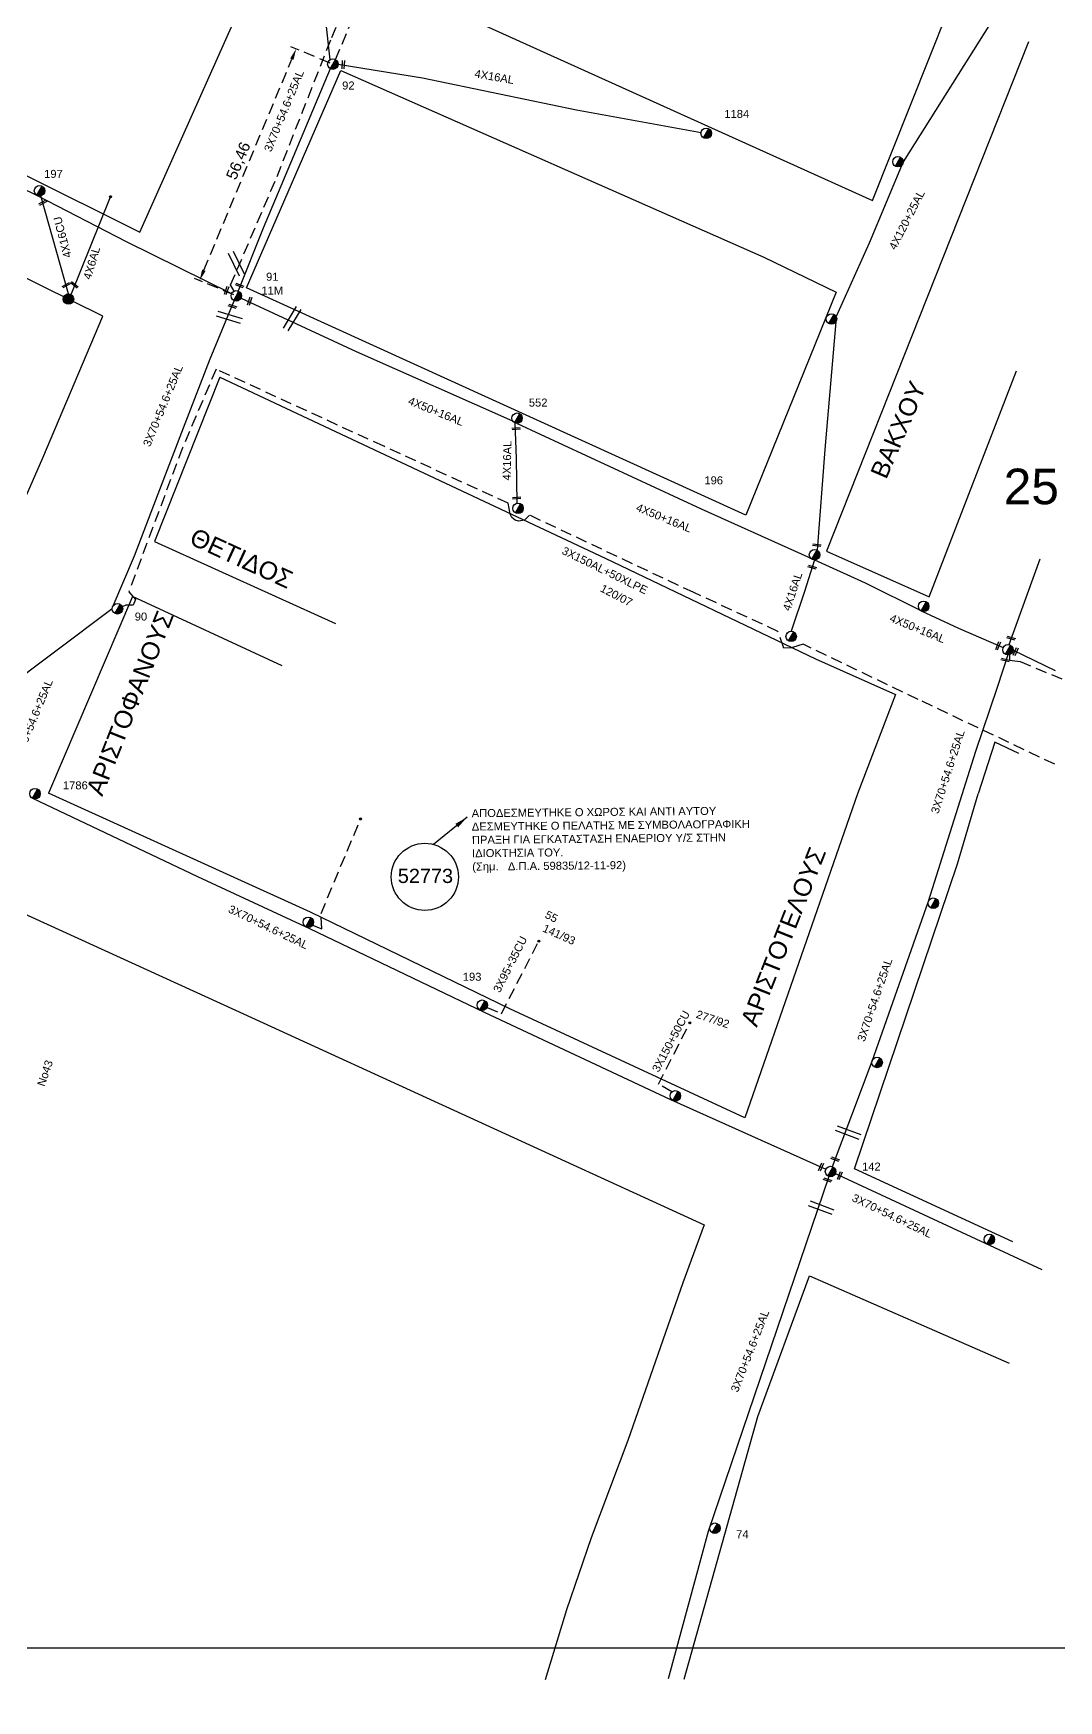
# Model space of a CAD drawing. Header units: millimetres. Extents: x 924 to 3152, y 704 to 1760.
# Drawn here: x 2679.4 to 2910, y 710 to 1085 of the extents above; entities that cross this region are included whole.
import ezdxf

# ---------------------------------------------------------------- set-up
doc = ezdxf.new("R2010")
doc.units = ezdxf.units.MM
doc.linetypes.add('DASHED', pattern=[19.05, 12.7, -6.35])
for name, color, linetype in [('Άγνωστα', 7, 'Continuous'), ('Γυμνά εναέρια ΧΤ (3Φ)   4x16CU', 7, 'Continuous'), ('Γυμνά εναέρια ΧΤ και ΦΟΠ (3Φ)   4x50+16AL', 7, 'Continuous'), ('Εναέρια παροχή ΧΤ 4x16', 7, 'SYN_LINE'), ('Επιγραφές - Σχήματα', 7, 'Continuous'), ('Καλώδια ΧΤ   3x150+50CU', 7, 'DASHED'), ('Καλώδια ΧΤ   3x150AL+50XLPE', 7, 'DASHED'), ('Καλώδια ΧΤ   3x95+35 CU', 7, 'DASHED'), ('Καλώδια ΧΤ   4x6AL', 7, 'DASHED'), ('Μηχανική τομή', 7, 'Continuous'), ('Στύλος Ξύλινος', 7, 'Continuous'), ('Στύλος Ξύλινος @ 1', 7, 'Continuous'), ('Στύλος ΦΜ', 7, 'Continuous'), ('Στύλος ΦΜ @ 1', 7, 'Continuous'), ('Συνδέσεις', 7, 'Continuous'), ('Συνεστραμμένα ΧΤ   3x70+54.6+25 AL', 7, 'SYN_LINE'), ('Συνεστραμμένα ΧΤ   4x120+25 AL', 7, 'SYN_LINE'), ('Τομή', 7, 'Continuous'), ('Υπόβαθρο ΔΕΗ', 7, 'Continuous')]:
    doc.layers.add(name, color=color, linetype=linetype)
doc.styles.get("Standard").update_dxf_attribs({"font": 'ARIAL.TTF'})
doc.linetypes.add('SYN_LINE', pattern='A,0.5,-0.0001,["/\\/\\/\\/",Standard,S=0.1,R=0,X=0,Y=-0.05],-0.25', length=0.7501)
doc.dimstyles.new('ISO-25', dxfattribs={"dimtxt": 2.5, "dimasz": 2.5, "dimexe": 1.25, "dimexo": 0.625, "dimtad": 1, "dimtxsty": 'Standard', "dimcen": 2.5, "dimadec": 0, "dimazin": 0, "dimtfac": 1, "dimtmove": 0, "dimatfit": 3, "dimfxl": 1, "dimarcsym": 0})

# ---------------------------------------------------------------- blocks, each defined once
blk = doc.blocks.new('ΥΠΑΡΧΩΝ ΤΣΙΜΕΝΤΕΝΙΟΣ ΣΤΥΛΟΣ')
at = {"layer": 'Στύλος ΦΜ'}
blk.add_hatch(color=256, dxfattribs=at).paths.add_polyline_path([(-1.29, -2.28, 0.574793), (2.62, 0, 0.268822), (1.3, 2.27)])
blk.add_line((-1.29, -2.28), (1.3, 2.27), dxfattribs=at)
blk.add_circle((0, 0), 2.62, dxfattribs=at)
at = {"layer": 'Στύλος ΦΜ', "flags": 4}
for tag, p in [('ΑΡΙΘΜΟΣ', (-4.68, 8.05)), ('ΤΥΠΟΣ', (-4.91, 3.03))]:
    blk.add_attdef(tag, p, '', height=4, dxfattribs=at)
blk = doc.blocks.new('ΤΟΜΗ')
at = {"layer": 'Τομή', "ltscale": 40}
for p, q in [((-5.68, 0), (5.68, 0)), ((5.68, -2.33), (-5.68, -2.33))]:
    blk.add_line(p, q, dxfattribs=at)
blk = doc.blocks.new('ΜΗΧΑΝΙΚΗ ΤΟΜΗ')
at = {"layer": 'Μηχανική τομή', "ltscale": 40}
for p, q in [((-1.89, 0.78), (1.89, 0.78)), ((1.89, 0), (-1.89, 0))]:
    blk.add_line(p, q, dxfattribs=at)
blk = doc.blocks.new('ΥΠΑΡΧΩΝ ΞΥΛΙΝΟΣ ΣΤΥΛΟΣ')
at = {"layer": 'Στύλος Ξύλινος'}
h = blk.add_hatch(color=256, dxfattribs=at)
h.paths.add_polyline_path([(-2.62, 0, 0.270008), (-1.29, -2.28), (1.3, 2.27, 0.576266)])
h.paths.add_polyline_path([(-1.29, -2.28, 0.574793), (2.62, 0, 0.268822), (1.3, 2.27)])
blk.add_line((-1.29, -2.28), (1.3, 2.27), dxfattribs=at)
blk.add_circle((0, 0), 2.62, dxfattribs=at)
at = {"layer": 'Στύλος Ξύλινος', "flags": 4}
for tag, p in [('ΑΡΙΘΜΟΣ', (-4.91, 8.6)), ('ΤΥΠΟΣ', (-4.85, 3.39))]:
    blk.add_attdef(tag, p, '', height=4, dxfattribs=at)
blk = doc.blocks.new('_ΣΥΝΔΕΣΗ')
at = {"layer": 'Συνδέσεις', "linetype": 'SYN_LINE', "ltscale": 40}
blk.add_hatch(color=256, dxfattribs=at).paths.add_polyline_path([(0.5, -0.01, 1), (-0.5, -0.01, 1)])
at = {"layer": 'Συνδέσεις'}
blk.add_circle((0, -0.01), 0.5, dxfattribs=at)
blk = doc.blocks.new('*D69')
at = {"layer": 'Defpoints', "color": 0, "linetype": 'DASHED', "ltscale": 0.2, "transparency": 16777216}
for p in [(2738.52, 1081.53), (2746.77, 1078.09), (2725.06, 1025.97)]:
    blk.add_point(p, dxfattribs=at)
at = {"layer": 'Καλώδια ΧΤ   3x150AL+50XLPE', "color": 0, "linetype": 'DASHED', "lineweight": -2, "ltscale": 0.2, "transparency": 16777216}
for p, q in [((2746.2, 1078.33), (2737.36, 1082.01)), ((2717.76, 1031.72), (2737.56, 1079.22)), ((2724.48, 1026.21), (2715.65, 1029.89))]:
    blk.add_line(p, q, dxfattribs=at)
at = {"layer": 'Καλώδια ΧΤ   3x150AL+50XLPE', "color": 0, "linetype": 'DASHED', "ltscale": 0.2, "transparency": 16777216}
for points in [[(2737.17, 1079.38), (2737.94, 1079.06), (2738.52, 1081.53)], [(2717.38, 1031.88), (2718.15, 1031.56), (2716.8, 1029.41)]]:
    blk.add_solid(points, dxfattribs=at)
at = {"layer": 'Καλώδια ΧΤ   3x150AL+50XLPE', "color": 0, "linetype": 'DASHED', "ltscale": 0.2, "transparency": 16777216, "insert": (2725.7, 1056.29), "char_height": 2.5, "attachment_point": 5, "rotation": 67.3787}
blk.add_mtext('56,46', dxfattribs=at)

msp = doc.modelspace()

# ---------------------------------------------------------------- linework, layer by layer
at = {"layer": 'Άγνωστα', "color": 85, "linetype": 'DASHED', "ltscale": 0.2}
msp.add_lwpolyline([(2724.559, 1027.041), (2723.778, 1028.415), (2734.217, 1052.805), (2746.521, 1084.074), (2751.85, 1096.606), (2757.339, 1110.751), (2761.771, 1122.175), (2769.955, 1143.365), (2779.016, 1140.437)], dxfattribs=at)
at = {"layer": 'Άγνωστα', "color": 133, "linetype": 'DASHED', "ltscale": 0.2}
msp.add_lwpolyline([(2898.94, 945.233), (2898.974, 944.003), (2901.367, 943.728), (2912.602, 938.996)], dxfattribs=at)
at = {"layer": 'Γυμνά εναέρια ΧΤ (3Φ)   4x16CU', "color": 1, "linetype": 'SYN_LINE', "ltscale": 20}
msp.add_lwpolyline([(2687.306, 1026.423), (2681.127, 1048.487)], dxfattribs=at)
at = {"layer": 'Γυμνά εναέρια ΧΤ και ΦΟΠ (3Φ)   4x50+16AL', "color": 1, "ltscale": 0.2}
for points in [[(2648.347, 1064.389), (2655.186, 1060.878), (2680.291, 1048.564)], [(2680.291, 1048.564), (2700.261, 1038.221), (2723.999, 1026.494)]]:
    msp.add_lwpolyline(points, dxfattribs=at)
at = {"layer": 'Γυμνά εναέρια ΧΤ και ΦΟΠ (3Φ)   4x50+16AL', "color": 133, "ltscale": 0.2}
for points in [[(2726.12, 1025.47), (2735.518, 1021.103), (2752.012, 1013.439), (2787.204, 997.842)], [(2788.209, 997.278), (2829.632, 978.073), (2855.111, 966.561)], [(2855.111, 966.561), (2866.499, 961.416), (2879.132, 955.081)], [(2879.08, 955.111), (2887.503, 951.203), (2897.529, 946.833)], [(2899.782, 946.262), (2909.267, 941.704)]]:
    msp.add_lwpolyline(points, dxfattribs=at)
at = {"layer": 'Εναέρια παροχή ΧΤ 4x16', "color": 1, "ltscale": 20}
msp.add_lwpolyline([(2747.95, 1078.091), (2766.958, 1074.99), (2801.59, 1067.851), (2829.584, 1062.745)], dxfattribs=at)
at = {"layer": 'Εναέρια παροχή ΧΤ 4x16', "color": 133, "ltscale": 12}
for points in [[(2787.726, 997.382), (2788.012, 989.371), (2788.182, 979.319)], [(2855.111, 966.561), (2852.882, 959.487), (2849.855, 950.546)]]:
    msp.add_lwpolyline(points, dxfattribs=at)
at = {"layer": 'Επιγραφές - Σχήματα'}
msp.add_lwpolyline([(945.928, 1724.828), (2912.268, 1724.828), (2912.268, 721.757), (945.928, 721.757)], close=True, dxfattribs=at)
msp.add_circle((2767.463, 895.273), 7.549, dxfattribs=at)
at = {"layer": 'Καλώδια ΧΤ   3x150+50CU', "color": 1, "ltscale": 0.2}
for points in [[(2747.358, 1079.113), (2751.466, 1088.814), (2760.152, 1110.093), (2765.14, 1122.175)], [(2823.042, 846.911), (2820, 848.645), (2827.088, 862.434)]]:
    msp.add_lwpolyline(points, dxfattribs=at)
at = {"layer": 'Καλώδια ΧΤ   3x150AL+50XLPE', "color": 62, "ltscale": 0.2}
msp.add_lwpolyline([(2909.148, 920.598), (2878.401, 935.197), (2852.577, 947.59), (2850.105, 946.828), (2848.195, 946.749), (2846.863, 950.498), (2827.964, 959.218), (2790.975, 976.641), (2789.885, 975.545), (2788.539, 975.316), (2787.788, 975.528), (2787.021, 976.115), (2786.622, 976.874), (2786.4, 978.147), (2786.198, 979.302), (2758.211, 992.15), (2720.513, 1009.458), (2712.947, 991.767), (2700.873, 959.387), (2702.422, 957.649), (2701.853, 956.398), (2700.232, 956.37), (2699.414, 956.025)], dxfattribs=at)
at = {"layer": 'Καλώδια ΧΤ   3x95+35 CU', "color": 1, "ltscale": 0.2}
msp.add_lwpolyline([(2781.452, 865.912), (2784.701, 864.499), (2793.085, 880.812)], dxfattribs=at)
at = {"layer": 'Καλώδια ΧΤ   4x6AL', "color": 1, "linetype": 'SYN_LINE', "ltscale": 20}
msp.add_lwpolyline([(2687.892, 1026.267), (2696.79, 1048.275)], dxfattribs=at)
at = {"layer": 'Συνεστραμμένα ΧΤ   3x70+54.6+25 AL', "color": 1, "ltscale": 20}
for points in [[(2741.478, 1119.131), (2742.6, 1110.4), (2745.047, 1088.554), (2746.086, 1079.048)], [(2746.191, 1077.067), (2731.1, 1041.196), (2725.489, 1027.067)], [(2679.196, 912.96), (2716.352, 895.359), (2741.505, 883.647), (2780.826, 864.864), (2822.68, 845.215), (2857.666, 829.521)], [(2859.456, 828.673), (2906.251, 806.958)]]:
    msp.add_lwpolyline(points, dxfattribs=at)
at = {"layer": 'Συνεστραμμένα ΧΤ   3x70+54.6+25 AL', "color": 62, "ltscale": 20}
for points in [[(2697.355, 956.23), (2702.156, 967.487), (2707.516, 981.458), (2713.57, 997.238), (2719.169, 1011.829), (2724.602, 1024.885)], [(2697.151, 955.568), (2672.105, 936.76), (2656.379, 924.951)]]:
    msp.add_lwpolyline(points, dxfattribs=at)
at = {"layer": 'Συνεστραμμένα ΧΤ   3x70+54.6+25 AL', "color": 27, "ltscale": 20}
for points in [[(2898.89, 947.507), (2905.845, 966.816)], [(2898.608, 945.185), (2896.161, 937.906), (2891.319, 923.506), (2880.7, 889.703)], [(2859.132, 830.089), (2868.04, 853.784), (2880.651, 889.567), (2880.651, 889.567)]]:
    msp.add_lwpolyline(points, dxfattribs=at)
at = {"layer": 'Συνεστραμμένα ΧΤ   3x70+54.6+25 AL', "color": 1, "linetype": 'DASHED', "ltscale": 0.2}
msp.add_lwpolyline([(2742.216, 884.373), (2744.302, 883.588), (2744.119, 887.025), (2753.018, 908.303)], dxfattribs=at)
at = {"layer": 'Συνεστραμμένα ΧΤ   3x70+54.6+25 AL', "color": 85, "ltscale": 20}
msp.add_lwpolyline([(2858.297, 827.886), (2831.172, 748.016), (2822.209, 714.894)], dxfattribs=at)
at = {"layer": 'Συνεστραμμένα ΧΤ   4x120+25 AL', "color": 133, "ltscale": 20}
for points in [[(2903.249, 1100.993), (2875.042, 1056.134)], [(2875.042, 1056.134), (2867.427, 1037.832), (2859.963, 1021.327)], [(2859.923, 1020.149), (2857.45, 991.399), (2855.697, 968.761)]]:
    msp.add_lwpolyline(points, dxfattribs=at)
at = {"layer": 'Υπόβαθρο ΔΕΗ', "ltscale": 0.2}
for points in [[(2480.662, 1127.266), (2441.848, 1028.926), (2529.664, 985.914), (2595.477, 953.679), (2654.46, 927.831), (2681.539, 989.539), (2695.044, 1021.423), (2605.527, 1065.641), (2480.662, 1127.266)], [(2578.832, 1122.175), (2569.629, 1106.995), (2703.347, 1040.267), (2739.895, 1122.175)], [(2766.856, 1122.202), (2756.389, 1097.937), (2868.132, 1047.392), (2897.884, 1122.175)], [(2903.197, 1083.101), (2857.839, 968.51), (2880.864, 958.269), (2900.562, 1009.11)], [(2859.983, 1026.788), (2839.623, 976.639), (2727.338, 1027.794), (2748.598, 1076.639), (2843.675, 1034.666), (2859.983, 1026.788)], [(2721.344, 1007.702), (2706.684, 970.72), (2747.351, 952.249)], [(2721.344, 1007.702), (2808.058, 966.987), (2855.312, 944.332), (2873.285, 936.27), (2864.781, 913.985)], [(2735.397, 942.741), (2701.72, 958.323), (2682.844, 914.104)], [(2901.076, 923.013), (2895.697, 925.61), (2891.932, 913.985)]]:
    msp.add_lwpolyline(points, dxfattribs=at)
at = {"layer": 'Υπόβαθρο ΔΕΗ'}
for points in [[(2864.781, 913.985), (2839.408, 841.08), (2786.613, 865.619), (2741.716, 887.305), (2682.844, 914.104)], [(2899.714, 813.145), (2864.091, 829.605), (2887.298, 898.187), (2891.932, 913.985)], [(2603.623, 709.968), (2623.623, 766.554), (2645.509, 820.83), (2672.994, 889.007), (2724.859, 865.289), (2830.254, 816.985), (2825.5, 803.979), (2813.155, 768.49), (2804.897, 746.604), (2799.309, 730.431), (2794.555, 714.674)], [(2825.759, 714.8), (2842.395, 773.922), (2854.002, 805.549), (2898.868, 785.898)]]:
    msp.add_lwpolyline(points, dxfattribs=at)

# ---------------------------------------------------------------- block references
at = {"layer": 'Μηχανική τομή'}
for p, xscale, yscale, zscale, rotation in [((2749.3, 1077.964), 0.4999999999999986, 0.4999999999999986, 0.4999999999999986, 86.05772830715817), ((2681.463, 1047.091), 0.4999999999999988, 0.4999999999999988, 0.4999999999999988, 208.0083050444296), ((2686.706, 1028.546), 0.4999999999999988, 0.4999999999999988, 0.4999999999999988, 208.0083050444296), ((2688.754, 1028.609), 0.4999999999999987, 0.4999999999999987, 0.4999999999999987, 141.9216429344065), ((2723.047, 1027.125), 0.4999999999999987, 0.4999999999999987, 0.4999999999999987, 70.960821467187), ((2725.875, 1028.476), 0.4999999999999987, 0.4999999999999987, 0.4999999999999987, 160.0755517911513), ((2724.256, 1023.787), 0.4999999999999987, 0.4999999999999987, 0.4999999999999987, 160.0755517911513), ((2728.232, 1024.729), 0.4999999999999987, 0.4999999999999987, 0.4999999999999987, 70.960821467187), ((2787.994, 996.286), 0.4999999999999987, 0.4999999999999987, 0.4999999999999987, 184.8426632082501), ((2788.111, 980.706), 0.4999999999999986, 0.4999999999999986, 0.4999999999999986, 184.949815660529), ((2855.663, 970.095), 0.4999999999999986, 0.4999999999999986, 0.4999999999999986, 172.2092894213273), ((2854.654, 965.145), 0.4999999999999986, 0.4999999999999986, 0.4999999999999986, 164.5906074664106), ((2899.384, 949.165), 0.4999999999999986, 0.4999999999999986, 0.4999999999999986, 164.5906074664106), ((2896.205, 947.32), 0.4999999999999986, 0.4999999999999986, 0.4999999999999986, 248.3601617903095), ((2900.166, 945.986), 0.4999999999999986, 0.4999999999999986, 0.4999999999999986, 248.3601617903095), ((2898.06, 944.255), 0.4999999999999986, 0.4999999999999986, 0.4999999999999986, 164.5906074664106), ((2856.762, 829.926), 0.5000000000000838, 0.5000000000000838, 0.5000000000000838, 67.36646285263386), ((2859.699, 831.595), 0.5000000000000429, 0.5000000000000429, 0.5000000000000429, 339.6335058493611), ((2860.967, 827.971), 0.4999999999998194, 0.4999999999998194, 0.4999999999998194, 67.73939517369672), ((2857.963, 826.902), 0.4999999999999947, 0.4999999999999947, 0.4999999999999947, 341.7395886328831)]:
    msp.add_blockref('ΜΗΧΑΝΙΚΗ ΤΟΜΗ', p, dxfattribs=dict(at, xscale=xscale, yscale=yscale, zscale=zscale, rotation=rotation))
at = {"layer": 'Στύλος Ξύλινος @ 1', "ltscale": 40, "xscale": 0.4499999999998181, "yscale": 0.4499999999998181, "zscale": 0.4499999999998181}
msp.add_blockref('ΥΠΑΡΧΩΝ ΞΥΛΙΝΟΣ ΣΤΥΛΟΣ', (2687.306, 1025.245), dxfattribs=at)
at = {"layer": 'Στύλος ΦΜ @ 1', "ltscale": 40}
ref = msp.add_blockref('ΥΠΑΡΧΩΝ ΤΣΙΜΕΝΤΕΝΙΟΣ ΣΤΥΛΟΣ', (2746.772, 1078.091), dxfattribs=dict(at, xscale=0.4499999999998181, yscale=0.4499999999998181, zscale=0.4499999999998181))
ref.add_attrib('ΤΥΠΟΣ', '92', (2748.869, 1072.387), dxfattribs={"layer": 'Στύλος ΦΜ', "height": 1.8, "flags": 4})
ref = msp.add_blockref('ΥΠΑΡΧΩΝ ΤΣΙΜΕΝΤΕΝΙΟΣ ΣΤΥΛΟΣ', (2830.743, 1062.533), dxfattribs=dict(at, xscale=0.4499999999998181, yscale=0.4499999999998181, zscale=0.4499999999998181))
ref.add_attrib('ΤΥΠΟΣ', '1184', (2834.826, 1065.992), dxfattribs={"layer": 'Στύλος ΦΜ', "height": 1.8, "flags": 4})
ref = msp.add_blockref('ΥΠΑΡΧΩΝ ΤΣΙΜΕΝΤΕΝΙΟΣ ΣΤΥΛΟΣ', (2680.81, 1049.621), dxfattribs=dict(at, xscale=0.4499999999998181, yscale=0.4499999999998181, zscale=0.4499999999998181))
ref.add_attrib('ΤΥΠΟΣ', '197', (2681.829, 1052.503), dxfattribs={"layer": 'Στύλος ΦΜ', "height": 1.8, "flags": 4})
at = {"layer": 'Στύλος ΦΜ @ 1', "ltscale": 40, "xscale": 0.4499999999998181, "yscale": 0.4499999999998181, "zscale": 0.4499999999998181}
for p in [(2873.865, 1056.134), (2858.924, 1020.772), (2788.431, 978.168), (2879.66, 956.134), (2849.855, 949.368), (2898.608, 946.363), (2881.824, 889.352), (2741.26, 885.06), (2869.192, 853.523), (2823.794, 846.005), (2894.42, 813.713)]:
    msp.add_blockref('ΥΠΑΡΧΩΝ ΤΣΙΜΕΝΤΕΝΙΟΣ ΣΤΥΛΟΣ', p, dxfattribs=at)
at = {"layer": 'Στύλος ΦΜ @ 1', "ltscale": 40}
ref = msp.add_blockref('ΥΠΑΡΧΩΝ ΤΣΙΜΕΝΤΕΝΙΟΣ ΣΤΥΛΟΣ', (2725.055, 1025.973), dxfattribs=dict(at, xscale=0.4499999999998181, yscale=0.4499999999998181, zscale=0.4499999999998181))
ref.add_attrib('ΤΥΠΟΣ', '91', (2731.764, 1029.37), dxfattribs={"layer": 'Στύλος ΦΜ', "height": 1.8, "flags": 4})
ref.add_attrib('ΑΡΙΘΜΟΣ', '11M', (2730.702, 1026.262), dxfattribs={"layer": 'Στύλος ΦΜ', "height": 1.8, "flags": 4})
ref = msp.add_blockref('ΥΠΑΡΧΩΝ ΤΣΙΜΕΝΤΕΝΙΟΣ ΣΤΥΛΟΣ', (2788.209, 998.456), dxfattribs=dict(at, xscale=0.4499999999998181, yscale=0.4499999999998181, zscale=0.4499999999998181))
ref.add_attrib('ΤΥΠΟΣ', '552', (2790.856, 1001.064), dxfattribs={"layer": 'Στύλος ΦΜ', "height": 1.8, "flags": 4})
ref = msp.add_blockref('ΥΠΑΡΧΩΝ ΤΣΙΜΕΝΤΕΝΙΟΣ ΣΤΥΛΟΣ', (2855.111, 967.739), dxfattribs=dict(at, xscale=0.4499999999998181, yscale=0.4499999999998181, zscale=0.4499999999998181))
ref.add_attrib('ΤΥΠΟΣ', '196', (2830.336, 983.566), dxfattribs={"layer": 'Στύλος ΦΜ', "height": 1.8, "flags": 4})
ref = msp.add_blockref('ΥΠΑΡΧΩΝ ΤΣΙΜΕΝΤΕΝΙΟΣ ΣΤΥΛΟΣ', (2698.328, 955.568), dxfattribs=dict(at, xscale=0.4499999999998181, yscale=0.4499999999998181, zscale=0.4499999999998181))
ref.add_attrib('ΤΥΠΟΣ', '90', (2702.215, 952.926), dxfattribs={"layer": 'Στύλος ΦΜ', "height": 1.8, "flags": 4})
ref = msp.add_blockref('ΥΠΑΡΧΩΝ ΤΣΙΜΕΝΤΕΝΙΟΣ ΣΤΥΛΟΣ', (2679.777, 913.985), dxfattribs=dict(at, xscale=0.4499999999998181, yscale=0.4499999999998181, zscale=0.4499999999998181))
ref.add_attrib('ΤΥΠΟΣ', '1786', (2686.06, 914.959), dxfattribs={"layer": 'Στύλος ΦΜ', "height": 1.8, "flags": 4})
ref = msp.add_blockref('ΥΠΑΡΧΩΝ ΤΣΙΜΕΝΤΕΝΙΟΣ ΣΤΥΛΟΣ', (2780.38, 866.4), dxfattribs=dict(at, xscale=0.4499999999998181, yscale=0.4499999999998181, zscale=0.4499999999998181))
ref.add_attrib('ΤΥΠΟΣ', '193', (2775.99, 871.908), dxfattribs={"layer": 'Στύλος ΦΜ', "height": 1.8, "flags": 4})
ref = msp.add_blockref('ΥΠΑΡΧΩΝ ΤΣΙΜΕΝΤΕΝΙΟΣ ΣΤΥΛΟΣ', (2858.716, 828.987), dxfattribs=dict(at, xscale=0.4499999999998181, yscale=0.4499999999998181, zscale=0.4499999999998181))
ref.add_attrib('ΤΥΠΟΣ', '142', (2865.799, 829.21), dxfattribs={"layer": 'Στύλος ΦΜ', "height": 1.8, "flags": 4})
ref = msp.add_blockref('ΥΠΑΡΧΩΝ ΤΣΙΜΕΝΤΕΝΙΟΣ ΣΤΥΛΟΣ', (2832.7, 748.757), dxfattribs=dict(at, xscale=0.4499999999998181, yscale=0.4499999999998181, zscale=0.4499999999998181))
ref.add_attrib('ΤΥΠΟΣ', '74', (2837.483, 746.51), dxfattribs={"layer": 'Στύλος ΦΜ', "height": 1.8, "flags": 4})
at = {"layer": 'Συνδέσεις', "xscale": 0.4499999999998181, "yscale": 0.4499999999998181, "zscale": 0.4499999999998181}
for p in [(2696.791, 1048.28), (2753.018, 908.303), (2793.087, 880.817), (2827.089, 862.439)]:
    msp.add_blockref('_ΣΥΝΔΕΣΗ', p, dxfattribs=at)
at = {"layer": 'Τομή'}
for p, xscale, yscale, zscale, rotation in [((2724.549, 1032.953), 0.4999999999999993, 0.4999999999999993, 0.4999999999999993, 116.4886625064129), ((2723.308, 1020.599), 0.4999999999999993, 0.4999999999999993, 0.4999999999999993, 163.0903441190933), ((2738.112, 1020.505), 0.4999999999999994, 0.4999999999999994, 0.4999999999999994, 238.8534349771016), ((2862.862, 838.301), 0.499999999999757, 0.499999999999757, 0.499999999999757, 339.7015223184956), ((2856.791, 821.388), 0.4999999999997569, 0.4999999999997569, 0.4999999999997569, 339.7015223184956)]:
    msp.add_blockref('ΤΟΜΗ', p, dxfattribs=dict(at, xscale=xscale, yscale=yscale, zscale=zscale, rotation=rotation))

# ---------------------------------------------------------------- texts
at = {"layer": 'Γυμνά εναέρια ΧΤ (3Φ)   4x16CU', "color": 7, "insert": (2686.287, 1034.322), "char_height": 1.8, "width": 168.37176, "attachment_point": 1, "rotation": 104.60075}
msp.add_mtext('4X16CU', dxfattribs=at)
at = {"layer": 'Γυμνά εναέρια ΧΤ και ΦΟΠ (3Φ)   4x50+16AL', "color": 7, "char_height": 1.8, "width": 168.37176, "attachment_point": 1, "rotation": 337.80136}
for insert in [(2764.198, 1003.335), (2815.47, 979.35), (2872.516, 954.465)]:
    msp.add_mtext('4X50+16AL', dxfattribs=dict(at, insert=insert))
at = {"layer": 'Εναέρια παροχή ΧΤ 4x16', "color": 7, "char_height": 1.8, "width": 168.37176, "attachment_point": 1}
for insert, rotation in [((2778.841, 1076.906), 350.24343), ((2784.95, 984.467), 88.75393), ((2847.889, 955.498), 71.71349)]:
    msp.add_mtext('4X16AL', dxfattribs=dict(at, insert=insert, rotation=rotation))
at = {"layer": 'Επιγραφές - Σχήματα', "linetype": 'Continuous', "attachment_point": 1}
for s, insert, char_height, width, rotation in [('ΒΑΚΧΟΥ', (2867.548, 986.099), 4, 57.33182, 66.70234), ('ΘΕΤΙΔΟΣ', (2715.903, 973.912), 4, 57.33182, 335.2952), ('ΑΡΙΣΤΟΦΑΝΟΥΣ', (2691.179, 914.677), 4, 57.33182, 68.41778), ('\\A1;ΑΠΟΔΕΣΜΕΥΤΗΚΕ Ο ΧΩΡΟΣ ΚΑΙ ΑΝΤΙ ΑΥΤΟΥ\\PΔΕΣΜΕΥΤΗΚΕ Ο ΠΕΛΑΤΗΣ ΜΕ ΣΥΜΒΟΛΑΟΓΡΑΦΙΚΗ\\PΠΡΑΞΗ ΓΙΑ ΕΓΚΑΤΑΣΤΑΣΗ ΕΝΑΕΡΙΟΥ Υ/Σ ΣΤΗΝ \\PΙΔΙΟΚΤΗΣΙΑ ΤΟΥ.\\P(Σημ.   Δ.Π.Α. 59835/12-11-92)', (2777.986, 910.49), 1.8, 63.69656, 0.56225), ('ΑΡΙΣΤΟΤΕΛΟΥΣ', (2838.388, 862.753), 4, 57.33182, 68.41778)]:
    msp.add_mtext(s, dxfattribs=dict(at, insert=insert, char_height=char_height, width=width, rotation=rotation))
at = {"layer": 'Επιγραφές - Σχήματα', "linetype": 'DASHED', "insert": (2897.653, 987.099), "char_height": 8, "width": 22.41044, "attachment_point": 1}
msp.add_mtext('25', dxfattribs=at)
at = {"layer": 'Επιγραφές - Σχήματα', "insert": (2807.56, 961.172), "char_height": 1.8, "attachment_point": 1, "rotation": 332.61999}
msp.add_mtext_dynamic_manual_height_columns('\\pt0;120/07', width=10.09091, gutter_width=12.5, heights=[0], dxfattribs=at)
at = {"layer": 'Επιγραφές - Σχήματα', "insert": (2761.386, 897.097), "char_height": 3.2, "attachment_point": 1}
msp.add_mtext_dynamic_manual_height_columns('52773', width=10.09091, gutter_width=12.5, heights=[0], dxfattribs=at)
at = {"layer": 'Επιγραφές - Σχήματα', "color": 7, "char_height": 1.8, "width": 27.84843, "attachment_point": 5}
for s, insert, rotation in [('55', (2795.949, 886.331), 332.44522), ('141/93', (2797.659, 882.29), 335.8841), ('277/92', (2832.225, 863.247), 341.33626), ('No43', (2682.047, 851.114), 71)]:
    msp.add_mtext(s, dxfattribs=dict(at, insert=insert, rotation=rotation))
at = {"layer": 'Καλώδια ΧΤ   3x150+50CU', "color": 7, "insert": (2818.448, 852.013), "char_height": 1.8, "width": 168.37176, "attachment_point": 1, "rotation": 61.98182}
msp.add_mtext('3X150+50CU', dxfattribs=at)
at = {"layer": 'Καλώδια ΧΤ   3x150AL+50XLPE', "color": 7, "insert": (2807.941, 964.209), "char_height": 1.8, "width": 27.84843, "attachment_point": 5, "rotation": 333.97635}
msp.add_mtext('3X150AL+50XLPE', dxfattribs=at)
at = {"layer": 'Καλώδια ΧΤ   3x95+35 CU', "color": 7, "insert": (2782.727, 869.884), "char_height": 1.8, "width": 168.37176, "attachment_point": 1, "rotation": 63.124}
msp.add_mtext('3X95+35CU', dxfattribs=at)
at = {"layer": 'Καλώδια ΧΤ   4x6AL', "color": 7, "insert": (2690.58, 1030.006), "char_height": 1.8, "width": 168.37176, "attachment_point": 1, "rotation": 73.36062}
msp.add_mtext('4X6AL', dxfattribs=at)
at = {"layer": 'Συνεστραμμένα ΧΤ   3x70+54.6+25 AL', "color": 7, "char_height": 1.8, "width": 168.37176, "attachment_point": 1}
for insert, rotation in [((2731.215, 1058.878), 67.61853), ((2703.992, 992.566), 67.61853), ((2674.736, 921.858), 67.61853), ((2881.237, 909.891), 72.21539), ((2723.837, 889.031), 334.3949), ((2864.668, 858.642), 71.26502), ((2864.125, 824.079), 334.3949), ((2836.197, 779.839), 68.72618)]:
    msp.add_mtext('3X70+54.6+25AL', dxfattribs=dict(at, insert=insert, rotation=rotation))
at = {"layer": 'Συνεστραμμένα ΧΤ   4x120+25 AL', "color": 7, "insert": (2871.733, 1036.966), "char_height": 1.8, "width": 168.37176, "attachment_point": 1, "rotation": 62.93688}
msp.add_mtext('4X120+25AL', dxfattribs=at)

# ---------------------------------------------------------------- dimensions: what is measured, and where the dimension line sits
at = {"layer": 'Καλώδια ΧΤ   3x150AL+50XLPE', "linetype": 'DASHED', "ltscale": 0.2}
dim = msp.add_aligned_dim(p1=(2725.057, 1025.971), p2=(2746.774, 1078.09), distance=8.945, dimstyle='ISO-25', dxfattribs=at)
dim.commit()
dim.dimension.update_dxf_attribs({"geometry": '*D69', "text_midpoint": (2725.696, 1056.289)})

# ---------------------------------------------------------------- leaders
at = {"layer": 'Επιγραφές - Σχήματα', "ltscale": 40}
msp.add_leader([(2776.981, 908.707), (2769.404, 902.567)], dimstyle='ISO-25', override={"dimasz": 3, "dimtad": 0}, dxfattribs=at)

doc.saveas('drawing.dxf')
